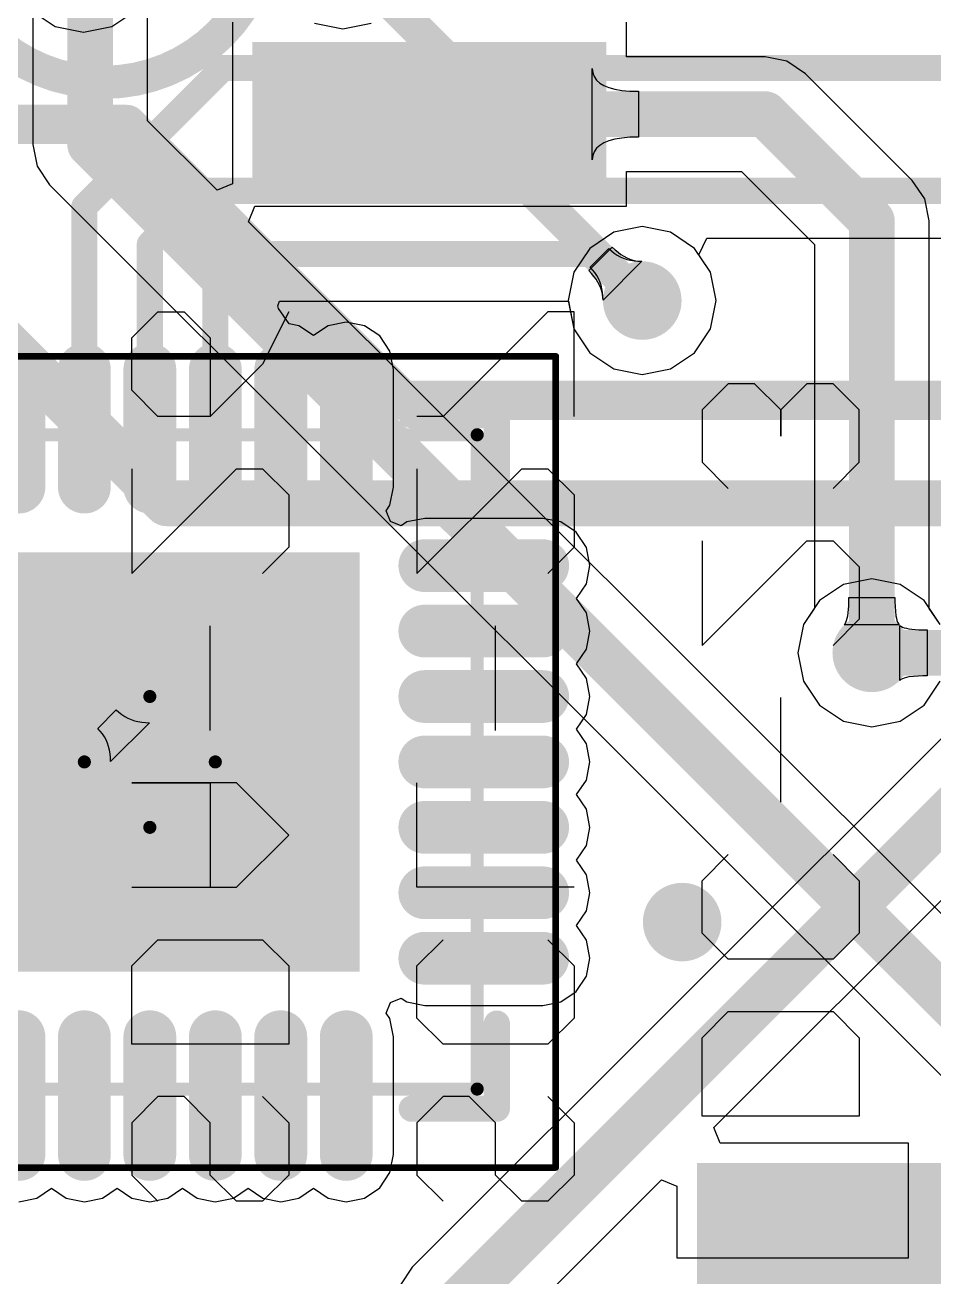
# Model space of a CAD drawing. Header units: millimetres. Extents: x 2.44 to 5.37, y 2.91 to 4.14.
# Drawn here: x 3.8344 to 4.1077, y 3.3032 to 3.6799 of the extents above; entities that cross this region are included whole.
import ezdxf

# ---------------------------------------------------------------- set-up
doc = ezdxf.new("R2010")
doc.units = ezdxf.units.MM
doc.header["$MEASUREMENT"] = 0
for name, color, linetype in [('BottomLayer', 5, 'Continuous'), ('BottomOverlay', 54, 'Continuous'), ('BottomPaste', 16, 'Continuous'), ('BottomSolder', 6, 'Continuous'), ('Mechanical13', 56, 'Continuous'), ('Mechanical15', 56, 'Continuous'), ('MidLayer1', 16, 'Continuous'), ('MidLayer2', 76, 'Continuous'), ('MultiLayer', 9, 'Continuous'), ('TopLayer', 1, 'Continuous'), ('TopOverlay', 2, 'Continuous'), ('TopPaste', 8, 'Continuous'), ('TopSolder', 216, 'Continuous'), ('ViaHoleLayer', 16, 'Continuous')]:
    doc.layers.add(name, color=color, linetype=linetype)

# ---------------------------------------------------------------- blocks, each defined once
blk = doc.blocks.new('__2812__B_15')
at = {"layer": 'BottomLayer'}
for points in [[(-0.04921, 0.1122), (0.04921, 0.1122), (-0.04921, 0.14764), (0.04921, 0.14764)], [(0.1437, 0.1122), (0.24213, 0.1122), (0.1437, 0.14764), (0.24213, 0.14764)], [(-0.04921, -0.01772), (0.04921, -0.01772), (-0.04921, 0.01772), (0.04921, 0.01772)], [(0.1437, -0.01772), (0.24213, -0.01772), (0.1437, 0.01772), (0.24213, 0.01772)]]:
    blk.add_solid(points, dxfattribs=at)
at = {"layer": 'BottomOverlay', "const_width": 0.01}
blk.add_lwpolyline([(0.264, 0.094), (0.264, 0.162)], dxfattribs=at)
at = {"layer": 'BottomOverlay'}
for points, const_width in [([(0.2615, 0.162, 1), (0.2665, 0.162, 1)], 0.005), ([(0.14441, 0.059, 1), (0.04559, 0.059, 1)], 0.01), ([(0.2615, 0.094, 1), (0.2665, 0.094, 1)], 0.005), ([(0.04309, 0.059, 1), (0.04809, 0.059, 1)], 0.005), ([(0.14191, 0.059, 1), (0.14691, 0.059, 1)], 0.005)]:
    blk.add_lwpolyline(points, format="xyb", close=True, dxfattribs=dict(at, const_width=const_width))
at = {"layer": 'BottomPaste'}
for points in [[(-0.04921, 0.1122), (0.04921, 0.1122), (-0.04921, 0.14764), (0.04921, 0.14764)], [(0.1437, 0.1122), (0.24213, 0.1122), (0.1437, 0.14764), (0.24213, 0.14764)], [(-0.04921, -0.01772), (0.04921, -0.01772), (-0.04921, 0.01772), (0.04921, 0.01772)], [(0.1437, -0.01772), (0.24213, -0.01772), (0.1437, 0.01772), (0.24213, 0.01772)]]:
    blk.add_solid(points, dxfattribs=at)
at = {"layer": 'BottomSolder'}
for points in [[(-0.05321, 0.1082), (0.05321, 0.1082), (-0.05321, 0.15164), (0.05321, 0.15164)], [(0.1397, 0.1082), (0.24613, 0.1082), (0.1397, 0.15164), (0.24613, 0.15164)], [(-0.05321, -0.02172), (0.05321, -0.02172), (-0.05321, 0.02172), (0.05321, 0.02172)], [(0.1397, -0.02172), (0.24613, -0.02172), (0.1397, 0.02172), (0.24613, 0.02172)]]:
    blk.add_solid(points, dxfattribs=at)
blk = doc.blocks.new('LM39100_37')
at = {"layer": 'TopLayer'}
for points in [[(-0.06257, 0.09153), (0.06657, 0.09153), (-0.06257, 0.15053), (0.06657, 0.15053)], [(-0.1075, -0.1565), (-0.0685, -0.1565), (-0.1075, -0.0975), (-0.0685, -0.0975)], [(-0.01749, -0.15653), (0.02149, -0.15653), (-0.01749, -0.09747), (0.02149, -0.09747)], [(0.0725, -0.1565), (0.1115, -0.1565), (0.0725, -0.0975), (0.1115, -0.0975)]]:
    blk.add_solid(points, dxfattribs=at)
at = {"layer": 'TopOverlay', "const_width": 0.01181}
for points in [[(-0.128, 0.073), (-0.088, 0.073)], [(-0.128, -0.087), (-0.128, 0.073)], [(0.092, 0.073), (0.132, 0.073)], [(0.132, -0.087), (0.132, 0.073)]]:
    blk.add_lwpolyline(points, dxfattribs=at)
at = {"layer": 'TopOverlay', "const_width": 0.00591}
for points in [[(-0.13095, 0.073, 1), (-0.12505, 0.073, 1)], [(-0.13095, 0.073, 1), (-0.12505, 0.073, 1)], [(-0.09095, 0.073, 1), (-0.08505, 0.073, 1)], [(0.08905, 0.073, 1), (0.09495, 0.073, 1)], [(0.12905, 0.073, 1), (0.13495, 0.073, 1)], [(0.12905, 0.073, 1), (0.13495, 0.073, 1)], [(-0.13095, -0.087, 1), (-0.12505, -0.087, 1)], [(0.12905, -0.087, 1), (0.13495, -0.087, 1)]]:
    blk.add_lwpolyline(points, format="xyb", close=True, dxfattribs=at)
at = {"layer": 'TopPaste'}
for points in [[(-0.06257, 0.09153), (0.06657, 0.09153), (-0.06257, 0.15053), (0.06657, 0.15053)], [(-0.1075, -0.1565), (-0.0685, -0.1565), (-0.1075, -0.0975), (-0.0685, -0.0975)], [(-0.01749, -0.15653), (0.02149, -0.15653), (-0.01749, -0.09747), (0.02149, -0.09747)], [(0.0725, -0.1565), (0.1115, -0.1565), (0.0725, -0.0975), (0.1115, -0.0975)]]:
    blk.add_solid(points, dxfattribs=at)
at = {"layer": 'TopSolder'}
for points in [[(-0.06657, 0.08753), (0.07057, 0.08753), (-0.06657, 0.15453), (0.07057, 0.15453)], [(-0.1115, -0.1605), (-0.0645, -0.1605), (-0.1115, -0.0935), (-0.0645, -0.0935)], [(-0.02149, -0.16053), (0.02549, -0.16053), (-0.02149, -0.09347), (0.02549, -0.09347)], [(0.0685, -0.1605), (0.1155, -0.1605), (0.0685, -0.0935), (0.1155, -0.0935)]]:
    blk.add_solid(points, dxfattribs=at)
blk = doc.blocks.new('__2102_39')
at = {"layer": 'Mechanical13', "const_width": 0.00394}
for points in [[(-0.09843, 0.09943), (0.09843, 0.09943)], [(-0.09843, -0.09743), (-0.09843, 0.09943)], [(0.09843, -0.09743), (0.09843, 0.09943)], [(-0.09843, -0.09743), (0.09843, -0.09743)]]:
    blk.add_lwpolyline(points, dxfattribs=at)
at = {"layer": 'Mechanical13'}
for points, const_width in [([(-0.09941, 0.09943, 1), (-0.09744, 0.09943, 1)], 0.00197), ([(-0.09941, 0.09943, 1), (-0.09744, 0.09943, 1)], 0.00197), ([(0.09744, 0.09943, 1), (0.09941, 0.09943, 1)], 0.00197), ([(0.09744, 0.09943, 1), (0.09941, 0.09943, 1)], 0.00197), ([(-0.04331, 0.06399, 1), (-0.08268, 0.06399, 1)], 0.00394), ([(-0.08366, 0.06399, 1), (-0.08169, 0.06399, 1)], 0.00197), ([(-0.04429, 0.06399, 1), (-0.04232, 0.06399, 1)], 0.00197), ([(-0.09941, -0.09743, 1), (-0.09744, -0.09743, 1)], 0.00197), ([(-0.09941, -0.09743, 1), (-0.09744, -0.09743, 1)], 0.00197), ([(0.09744, -0.09743, 1), (0.09941, -0.09743, 1)], 0.00197), ([(0.09744, -0.09743, 1), (0.09941, -0.09743, 1)], 0.00197)]:
    blk.add_lwpolyline(points, format="xyb", close=True, dxfattribs=dict(at, const_width=const_width))
at = {"layer": 'Mechanical15'}
for points, const_width in [([(-0.12205, 0.12305), (0.12205, 0.12305)], 0.00197), ([(-0.12205, -0.12105), (-0.12205, 0.12305)], 0.00197), ([(0.12205, -0.12105), (0.12205, 0.12305)], 0.00197), ([(0, -0.01869), (0, 0.02068)], 0.00394), ([(-0.01969, 0.001), (0.01969, 0.001)], 0.00394), ([(-0.12205, -0.12105), (0.12205, -0.12105)], 0.00197)]:
    blk.add_lwpolyline(points, dxfattribs=dict(at, const_width=const_width))
for points, const_width in [([(-0.12254, 0.12305, 1), (-0.12156, 0.12305, 1)], 0.000984), ([(-0.12254, 0.12305, 1), (-0.12156, 0.12305, 1)], 0.000984), ([(0.12156, 0.12305, 1), (0.12254, 0.12305, 1)], 0.000984), ([(0.12156, 0.12305, 1), (0.12254, 0.12305, 1)], 0.000984), ([(-0.00098, 0.02068, 1), (0.00098, 0.02068, 1)], 0.00197), ([(-0.02067, 0.001, 1), (-0.0187, 0.001, 1)], 0.00197), ([(0.0187, 0.001, 1), (0.02067, 0.001, 1)], 0.00197), ([(-0.00098, -0.01869, 1), (0.00098, -0.01869, 1)], 0.00197), ([(-0.12254, -0.12105, 1), (-0.12156, -0.12105, 1)], 0.000984), ([(-0.12254, -0.12105, 1), (-0.12156, -0.12105, 1)], 0.000984), ([(0.12156, -0.12105, 1), (0.12254, -0.12105, 1)], 0.000984), ([(0.12156, -0.12105, 1), (0.12254, -0.12105, 1)], 0.000984)]:
    blk.add_lwpolyline(points, format="xyb", close=True, dxfattribs=dict(at, const_width=const_width))
at = {"layer": 'TopLayer', "const_width": 0.00787}
for points in [[(-0.05906, 0.11911), (-0.05906, 0.08368)], [(-0.03937, 0.11911), (-0.03937, 0.08368)], [(-0.01969, 0.11911), (-0.01969, 0.08368)], [(0, 0.11911), (0, 0.08368)], [(0.01969, 0.11911), (0.01969, 0.08368)], [(0.03937, 0.11911), (0.03937, 0.08368)], [(0.05906, 0.11911), (0.05906, 0.08368)], [(-0.11811, 0.06006), (-0.08268, 0.06006)], [(0.08268, 0.06006), (0.11811, 0.06006)], [(-0.11811, 0.04037), (-0.08268, 0.04037)], [(0.08268, 0.04037), (0.11811, 0.04037)], [(-0.11811, 0.02068), (-0.08268, 0.02068)], [(0.08268, 0.02068), (0.11811, 0.02068)], [(-0.11811, 0.001), (-0.08268, 0.001)], [(0.08268, 0.001), (0.11811, 0.001)], [(-0.11811, -0.01869), (-0.08268, -0.01869)], [(0.08268, -0.01869), (0.11811, -0.01869)], [(-0.11811, -0.03837), (-0.08268, -0.03837)], [(0.08268, -0.03837), (0.11811, -0.03837)], [(-0.11811, -0.05806), (-0.08268, -0.05806)], [(0.08268, -0.05806), (0.11811, -0.05806)], [(-0.05906, -0.08168), (-0.05906, -0.11711)], [(-0.03937, -0.08168), (-0.03937, -0.11711)], [(-0.01969, -0.08168), (-0.01969, -0.11711)], [(0, -0.08168), (0, -0.11711)], [(0.01969, -0.08168), (0.01969, -0.11711)], [(0.03937, -0.08168), (0.03937, -0.11711)], [(0.05906, -0.08168), (0.05906, -0.11711)]]:
    blk.add_lwpolyline(points, dxfattribs=at)
at = {"layer": 'TopLayer', "const_width": 0.00394}
for points in [[(-0.06102, 0.11911, 1), (-0.05709, 0.11911, 1)], [(-0.04134, 0.11911, 1), (-0.0374, 0.11911, 1)], [(-0.02165, 0.11911, 1), (-0.01772, 0.11911, 1)], [(-0.00197, 0.11911, 1), (0.00197, 0.11911, 1)], [(0.01772, 0.11911, 1), (0.02165, 0.11911, 1)], [(0.0374, 0.11911, 1), (0.04134, 0.11911, 1)], [(0.05709, 0.11911, 1), (0.06102, 0.11911, 1)], [(-0.06102, 0.08368, 1), (-0.05709, 0.08368, 1)], [(-0.04134, 0.08368, 1), (-0.0374, 0.08368, 1)], [(-0.02165, 0.08368, 1), (-0.01772, 0.08368, 1)], [(-0.00197, 0.08368, 1), (0.00197, 0.08368, 1)], [(0.01772, 0.08368, 1), (0.02165, 0.08368, 1)], [(0.0374, 0.08368, 1), (0.04134, 0.08368, 1)], [(0.05709, 0.08368, 1), (0.06102, 0.08368, 1)], [(-0.12008, 0.06006, 1), (-0.11614, 0.06006, 1)], [(-0.08465, 0.06006, 1), (-0.08071, 0.06006, 1)], [(0.08071, 0.06006, 1), (0.08465, 0.06006, 1)], [(0.11614, 0.06006, 1), (0.12008, 0.06006, 1)], [(-0.12008, 0.04037, 1), (-0.11614, 0.04037, 1)], [(-0.08465, 0.04037, 1), (-0.08071, 0.04037, 1)], [(0.08071, 0.04037, 1), (0.08465, 0.04037, 1)], [(0.11614, 0.04037, 1), (0.12008, 0.04037, 1)], [(-0.12008, 0.02068, 1), (-0.11614, 0.02068, 1)], [(-0.08465, 0.02068, 1), (-0.08071, 0.02068, 1)], [(0.08071, 0.02068, 1), (0.08465, 0.02068, 1)], [(0.11614, 0.02068, 1), (0.12008, 0.02068, 1)], [(-0.12008, 0.001, 1), (-0.11614, 0.001, 1)], [(-0.08465, 0.001, 1), (-0.08071, 0.001, 1)], [(0.08071, 0.001, 1), (0.08465, 0.001, 1)], [(0.11614, 0.001, 1), (0.12008, 0.001, 1)], [(-0.12008, -0.01869, 1), (-0.11614, -0.01869, 1)], [(-0.08465, -0.01869, 1), (-0.08071, -0.01869, 1)], [(0.08071, -0.01869, 1), (0.08465, -0.01869, 1)], [(0.11614, -0.01869, 1), (0.12008, -0.01869, 1)], [(-0.12008, -0.03837, 1), (-0.11614, -0.03837, 1)], [(-0.08465, -0.03837, 1), (-0.08071, -0.03837, 1)], [(0.08071, -0.03837, 1), (0.08465, -0.03837, 1)], [(0.11614, -0.03837, 1), (0.12008, -0.03837, 1)], [(-0.12008, -0.05806, 1), (-0.11614, -0.05806, 1)], [(-0.08465, -0.05806, 1), (-0.08071, -0.05806, 1)], [(0.08071, -0.05806, 1), (0.08465, -0.05806, 1)], [(0.11614, -0.05806, 1), (0.12008, -0.05806, 1)], [(-0.06102, -0.08168, 1), (-0.05709, -0.08168, 1)], [(-0.04134, -0.08168, 1), (-0.0374, -0.08168, 1)], [(-0.02165, -0.08168, 1), (-0.01772, -0.08168, 1)], [(-0.00197, -0.08168, 1), (0.00197, -0.08168, 1)], [(0.01772, -0.08168, 1), (0.02165, -0.08168, 1)], [(0.0374, -0.08168, 1), (0.04134, -0.08168, 1)], [(0.05709, -0.08168, 1), (0.06102, -0.08168, 1)], [(-0.06102, -0.11711, 1), (-0.05709, -0.11711, 1)], [(-0.04134, -0.11711, 1), (-0.0374, -0.11711, 1)], [(-0.02165, -0.11711, 1), (-0.01772, -0.11711, 1)], [(-0.00197, -0.11711, 1), (0.00197, -0.11711, 1)], [(0.01772, -0.11711, 1), (0.02165, -0.11711, 1)], [(0.0374, -0.11711, 1), (0.04134, -0.11711, 1)], [(0.05709, -0.11711, 1), (0.06102, -0.11711, 1)]]:
    blk.add_lwpolyline(points, format="xyb", close=True, dxfattribs=at)
at = {"layer": 'TopLayer'}
blk.add_solid([(-0.05906, -0.05806), (0.05906, -0.05806), (-0.05906, 0.06006), (0.05906, 0.06006)], dxfattribs=at)
at = {"layer": 'TopOverlay'}
for points, const_width in [([(-0.125, 0.09943, 1), (-0.13484, 0.09943, 1)], 0.00984), ([(-0.1063, 0.10533, 1), (-0.10236, 0.10533, 1)], 0.00394), ([(-0.1063, 0.10533, 1), (-0.10236, 0.10533, 1)], 0.00394), ([(-0.08071, 0.10533, 1), (-0.07677, 0.10533, 1)], 0.00394), ([(0.07677, 0.10533, 1), (0.08071, 0.10533, 1)], 0.00394), ([(0.10236, 0.10533, 1), (0.1063, 0.10533, 1)], 0.00394), ([(0.10236, 0.10533, 1), (0.1063, 0.10533, 1)], 0.00394), ([(-0.1373, 0.09943, 1), (-0.13238, 0.09943, 1)], 0.00492), ([(-0.12746, 0.09943, 1), (-0.12254, 0.09943, 1)], 0.00492), ([(-0.1063, 0.07974, 1), (-0.10236, 0.07974, 1)], 0.00394), ([(0.10236, 0.07974, 1), (0.1063, 0.07974, 1)], 0.00394), ([(-0.1063, -0.07774, 1), (-0.10236, -0.07774, 1)], 0.00394), ([(0.10236, -0.07774, 1), (0.1063, -0.07774, 1)], 0.00394), ([(-0.1063, -0.10333, 1), (-0.10236, -0.10333, 1)], 0.00394), ([(-0.1063, -0.10333, 1), (-0.10236, -0.10333, 1)], 0.00394), ([(-0.08071, -0.10333, 1), (-0.07677, -0.10333, 1)], 0.00394), ([(0.07677, -0.10333, 1), (0.08071, -0.10333, 1)], 0.00394), ([(0.10236, -0.10333, 1), (0.1063, -0.10333, 1)], 0.00394), ([(0.10236, -0.10333, 1), (0.1063, -0.10333, 1)], 0.00394)]:
    blk.add_lwpolyline(points, format="xyb", close=True, dxfattribs=dict(at, const_width=const_width))
at = {"layer": 'TopOverlay', "const_width": 0.00787}
for points in [[(-0.10433, 0.10533), (-0.07874, 0.10533)], [(-0.10433, 0.07974), (-0.10433, 0.10533)], [(0.07874, 0.10533), (0.10433, 0.10533)], [(0.10433, 0.07974), (0.10433, 0.10533)], [(-0.10433, -0.10333), (-0.10433, -0.07774)], [(0.10433, -0.10333), (0.10433, -0.07774)], [(-0.10433, -0.10333), (-0.07874, -0.10333)], [(0.07874, -0.10333), (0.10433, -0.10333)]]:
    blk.add_lwpolyline(points, dxfattribs=at)
at = {"layer": 'TopPaste', "const_width": 0.00787}
for points in [[(-0.05906, 0.11911), (-0.05906, 0.08368)], [(-0.03937, 0.11911), (-0.03937, 0.08368)], [(-0.01969, 0.11911), (-0.01969, 0.08368)], [(0, 0.11911), (0, 0.08368)], [(0.01969, 0.11911), (0.01969, 0.08368)], [(0.03937, 0.11911), (0.03937, 0.08368)], [(0.05906, 0.11911), (0.05906, 0.08368)], [(-0.11811, 0.06006), (-0.08268, 0.06006)], [(0.08268, 0.06006), (0.11811, 0.06006)], [(-0.11811, 0.04037), (-0.08268, 0.04037)], [(0.08268, 0.04037), (0.11811, 0.04037)], [(-0.11811, 0.02068), (-0.08268, 0.02068)], [(0.08268, 0.02068), (0.11811, 0.02068)], [(-0.11811, 0.001), (-0.08268, 0.001)], [(0.08268, 0.001), (0.11811, 0.001)], [(-0.11811, -0.01869), (-0.08268, -0.01869)], [(0.08268, -0.01869), (0.11811, -0.01869)], [(-0.11811, -0.03837), (-0.08268, -0.03837)], [(0.08268, -0.03837), (0.11811, -0.03837)], [(-0.11811, -0.05806), (-0.08268, -0.05806)], [(0.08268, -0.05806), (0.11811, -0.05806)], [(-0.05906, -0.08168), (-0.05906, -0.11711)], [(-0.03937, -0.08168), (-0.03937, -0.11711)], [(-0.01969, -0.08168), (-0.01969, -0.11711)], [(0, -0.08168), (0, -0.11711)], [(0.01969, -0.08168), (0.01969, -0.11711)], [(0.03937, -0.08168), (0.03937, -0.11711)], [(0.05906, -0.08168), (0.05906, -0.11711)]]:
    blk.add_lwpolyline(points, dxfattribs=at)
at = {"layer": 'TopPaste', "const_width": 0.00394}
for points in [[(-0.06102, 0.11911, 1), (-0.05709, 0.11911, 1)], [(-0.04134, 0.11911, 1), (-0.0374, 0.11911, 1)], [(-0.02165, 0.11911, 1), (-0.01772, 0.11911, 1)], [(-0.00197, 0.11911, 1), (0.00197, 0.11911, 1)], [(0.01772, 0.11911, 1), (0.02165, 0.11911, 1)], [(0.0374, 0.11911, 1), (0.04134, 0.11911, 1)], [(0.05709, 0.11911, 1), (0.06102, 0.11911, 1)], [(-0.06102, 0.08368, 1), (-0.05709, 0.08368, 1)], [(-0.04134, 0.08368, 1), (-0.0374, 0.08368, 1)], [(-0.02165, 0.08368, 1), (-0.01772, 0.08368, 1)], [(-0.00197, 0.08368, 1), (0.00197, 0.08368, 1)], [(0.01772, 0.08368, 1), (0.02165, 0.08368, 1)], [(0.0374, 0.08368, 1), (0.04134, 0.08368, 1)], [(0.05709, 0.08368, 1), (0.06102, 0.08368, 1)], [(-0.12008, 0.06006, 1), (-0.11614, 0.06006, 1)], [(-0.08465, 0.06006, 1), (-0.08071, 0.06006, 1)], [(0.08071, 0.06006, 1), (0.08465, 0.06006, 1)], [(0.11614, 0.06006, 1), (0.12008, 0.06006, 1)], [(-0.12008, 0.04037, 1), (-0.11614, 0.04037, 1)], [(-0.08465, 0.04037, 1), (-0.08071, 0.04037, 1)], [(0.08071, 0.04037, 1), (0.08465, 0.04037, 1)], [(0.11614, 0.04037, 1), (0.12008, 0.04037, 1)], [(-0.12008, 0.02068, 1), (-0.11614, 0.02068, 1)], [(-0.08465, 0.02068, 1), (-0.08071, 0.02068, 1)], [(0.08071, 0.02068, 1), (0.08465, 0.02068, 1)], [(0.11614, 0.02068, 1), (0.12008, 0.02068, 1)], [(-0.12008, 0.001, 1), (-0.11614, 0.001, 1)], [(-0.08465, 0.001, 1), (-0.08071, 0.001, 1)], [(0.08071, 0.001, 1), (0.08465, 0.001, 1)], [(0.11614, 0.001, 1), (0.12008, 0.001, 1)], [(-0.12008, -0.01869, 1), (-0.11614, -0.01869, 1)], [(-0.08465, -0.01869, 1), (-0.08071, -0.01869, 1)], [(0.08071, -0.01869, 1), (0.08465, -0.01869, 1)], [(0.11614, -0.01869, 1), (0.12008, -0.01869, 1)], [(-0.12008, -0.03837, 1), (-0.11614, -0.03837, 1)], [(-0.08465, -0.03837, 1), (-0.08071, -0.03837, 1)], [(0.08071, -0.03837, 1), (0.08465, -0.03837, 1)], [(0.11614, -0.03837, 1), (0.12008, -0.03837, 1)], [(-0.12008, -0.05806, 1), (-0.11614, -0.05806, 1)], [(-0.08465, -0.05806, 1), (-0.08071, -0.05806, 1)], [(0.08071, -0.05806, 1), (0.08465, -0.05806, 1)], [(0.11614, -0.05806, 1), (0.12008, -0.05806, 1)], [(-0.06102, -0.08168, 1), (-0.05709, -0.08168, 1)], [(-0.04134, -0.08168, 1), (-0.0374, -0.08168, 1)], [(-0.02165, -0.08168, 1), (-0.01772, -0.08168, 1)], [(-0.00197, -0.08168, 1), (0.00197, -0.08168, 1)], [(0.01772, -0.08168, 1), (0.02165, -0.08168, 1)], [(0.0374, -0.08168, 1), (0.04134, -0.08168, 1)], [(0.05709, -0.08168, 1), (0.06102, -0.08168, 1)], [(-0.06102, -0.11711, 1), (-0.05709, -0.11711, 1)], [(-0.04134, -0.11711, 1), (-0.0374, -0.11711, 1)], [(-0.02165, -0.11711, 1), (-0.01772, -0.11711, 1)], [(-0.00197, -0.11711, 1), (0.00197, -0.11711, 1)], [(0.01772, -0.11711, 1), (0.02165, -0.11711, 1)], [(0.0374, -0.11711, 1), (0.04134, -0.11711, 1)], [(0.05709, -0.11711, 1), (0.06102, -0.11711, 1)]]:
    blk.add_lwpolyline(points, format="xyb", close=True, dxfattribs=at)
at = {"layer": 'TopPaste'}
blk.add_solid([(-0.05906, -0.05806), (0.05906, -0.05806), (-0.05906, 0.06006), (0.05906, 0.06006)], dxfattribs=at)
at = {"layer": 'TopSolder', "const_width": 0.01587}
for points in [[(-0.05906, 0.11911), (-0.05906, 0.08368)], [(-0.03937, 0.11911), (-0.03937, 0.08368)], [(-0.01969, 0.11911), (-0.01969, 0.08368)], [(0, 0.11911), (0, 0.08368)], [(0.01969, 0.11911), (0.01969, 0.08368)], [(0.03937, 0.11911), (0.03937, 0.08368)], [(0.05906, 0.11911), (0.05906, 0.08368)], [(-0.11811, 0.06006), (-0.08268, 0.06006)], [(0.08268, 0.06006), (0.11811, 0.06006)], [(-0.11811, 0.04037), (-0.08268, 0.04037)], [(0.08268, 0.04037), (0.11811, 0.04037)], [(-0.11811, 0.02068), (-0.08268, 0.02068)], [(0.08268, 0.02068), (0.11811, 0.02068)], [(-0.11811, 0.001), (-0.08268, 0.001)], [(0.08268, 0.001), (0.11811, 0.001)], [(-0.11811, -0.01869), (-0.08268, -0.01869)], [(0.08268, -0.01869), (0.11811, -0.01869)], [(-0.11811, -0.03837), (-0.08268, -0.03837)], [(0.08268, -0.03837), (0.11811, -0.03837)], [(-0.11811, -0.05806), (-0.08268, -0.05806)], [(0.08268, -0.05806), (0.11811, -0.05806)], [(-0.05906, -0.08168), (-0.05906, -0.11711)], [(-0.03937, -0.08168), (-0.03937, -0.11711)], [(-0.01969, -0.08168), (-0.01969, -0.11711)], [(0, -0.08168), (0, -0.11711)], [(0.01969, -0.08168), (0.01969, -0.11711)], [(0.03937, -0.08168), (0.03937, -0.11711)], [(0.05906, -0.08168), (0.05906, -0.11711)]]:
    blk.add_lwpolyline(points, dxfattribs=at)
at = {"layer": 'TopSolder', "const_width": 0.00794}
for points in [[(-0.06302, 0.11911, 1), (-0.05509, 0.11911, 1)], [(-0.04334, 0.11911, 1), (-0.0354, 0.11911, 1)], [(-0.02365, 0.11911, 1), (-0.01572, 0.11911, 1)], [(-0.00397, 0.11911, 1), (0.00397, 0.11911, 1)], [(0.01572, 0.11911, 1), (0.02365, 0.11911, 1)], [(0.0354, 0.11911, 1), (0.04334, 0.11911, 1)], [(0.05509, 0.11911, 1), (0.06302, 0.11911, 1)], [(-0.06302, 0.08368, 1), (-0.05509, 0.08368, 1)], [(-0.04334, 0.08368, 1), (-0.0354, 0.08368, 1)], [(-0.02365, 0.08368, 1), (-0.01572, 0.08368, 1)], [(-0.00397, 0.08368, 1), (0.00397, 0.08368, 1)], [(0.01572, 0.08368, 1), (0.02365, 0.08368, 1)], [(0.0354, 0.08368, 1), (0.04334, 0.08368, 1)], [(0.05509, 0.08368, 1), (0.06302, 0.08368, 1)], [(-0.12208, 0.06006, 1), (-0.11414, 0.06006, 1)], [(-0.08665, 0.06006, 1), (-0.07871, 0.06006, 1)], [(0.07871, 0.06006, 1), (0.08665, 0.06006, 1)], [(0.11414, 0.06006, 1), (0.12208, 0.06006, 1)], [(-0.12208, 0.04037, 1), (-0.11414, 0.04037, 1)], [(-0.08665, 0.04037, 1), (-0.07871, 0.04037, 1)], [(0.07871, 0.04037, 1), (0.08665, 0.04037, 1)], [(0.11414, 0.04037, 1), (0.12208, 0.04037, 1)], [(-0.12208, 0.02068, 1), (-0.11414, 0.02068, 1)], [(-0.08665, 0.02068, 1), (-0.07871, 0.02068, 1)], [(0.07871, 0.02068, 1), (0.08665, 0.02068, 1)], [(0.11414, 0.02068, 1), (0.12208, 0.02068, 1)], [(-0.12208, 0.001, 1), (-0.11414, 0.001, 1)], [(-0.08665, 0.001, 1), (-0.07871, 0.001, 1)], [(0.07871, 0.001, 1), (0.08665, 0.001, 1)], [(0.11414, 0.001, 1), (0.12208, 0.001, 1)], [(-0.12208, -0.01869, 1), (-0.11414, -0.01869, 1)], [(-0.08665, -0.01869, 1), (-0.07871, -0.01869, 1)], [(0.07871, -0.01869, 1), (0.08665, -0.01869, 1)], [(0.11414, -0.01869, 1), (0.12208, -0.01869, 1)], [(-0.12208, -0.03837, 1), (-0.11414, -0.03837, 1)], [(-0.08665, -0.03837, 1), (-0.07871, -0.03837, 1)], [(0.07871, -0.03837, 1), (0.08665, -0.03837, 1)], [(0.11414, -0.03837, 1), (0.12208, -0.03837, 1)], [(-0.12208, -0.05806, 1), (-0.11414, -0.05806, 1)], [(-0.08665, -0.05806, 1), (-0.07871, -0.05806, 1)], [(0.07871, -0.05806, 1), (0.08665, -0.05806, 1)], [(0.11414, -0.05806, 1), (0.12208, -0.05806, 1)], [(-0.06302, -0.08168, 1), (-0.05509, -0.08168, 1)], [(-0.04334, -0.08168, 1), (-0.0354, -0.08168, 1)], [(-0.02365, -0.08168, 1), (-0.01572, -0.08168, 1)], [(-0.00397, -0.08168, 1), (0.00397, -0.08168, 1)], [(0.01572, -0.08168, 1), (0.02365, -0.08168, 1)], [(0.0354, -0.08168, 1), (0.04334, -0.08168, 1)], [(0.05509, -0.08168, 1), (0.06302, -0.08168, 1)], [(-0.06302, -0.11711, 1), (-0.05509, -0.11711, 1)], [(-0.04334, -0.11711, 1), (-0.0354, -0.11711, 1)], [(-0.02365, -0.11711, 1), (-0.01572, -0.11711, 1)], [(-0.00397, -0.11711, 1), (0.00397, -0.11711, 1)], [(0.01572, -0.11711, 1), (0.02365, -0.11711, 1)], [(0.0354, -0.11711, 1), (0.04334, -0.11711, 1)], [(0.05509, -0.11711, 1), (0.06302, -0.11711, 1)]]:
    blk.add_lwpolyline(points, format="xyb", close=True, dxfattribs=at)
at = {"layer": 'TopSolder'}
blk.add_solid([(-0.06306, -0.06206), (0.06306, -0.06206), (-0.06306, 0.06406), (0.06306, 0.06406)], dxfattribs=at)

msp = doc.modelspace()

# ---------------------------------------------------------------- linework, layer by layer
at = {"layer": 'BottomLayer'}
for p, q in [((3.87122, 3.65113), (3.87122, 3.68951)), ((3.83678, 3.68394), (3.83678, 3.644)), ((3.89679, 3.6808), (3.89679, 3.6321)), ((4.01521, 3.67036), (4.01521, 3.6808)), ((4.01592, 3.6703), (4.01521, 3.67036)), ((4.05692, 3.6703), (4.01592, 3.6703)), ((4.06351, 3.66899), (4.05692, 3.6703)), ((4.0691, 3.66526), (4.06351, 3.66899)), ((4.00497, 3.6393), (4.00497, 3.66686)), ((4.00497, 3.66686), (4.00511, 3.66555)), ((4.00511, 3.66555), (4.00553, 3.66438)), ((4.10118, 3.63318), (4.0691, 3.66526)), ((4.00553, 3.66438), (4.00622, 3.66334)), ((4.00622, 3.66334), (4.0072, 3.66245)), ((4.0072, 3.66245), (4.00845, 3.66169)), ((4.00845, 3.66169), (4.00998, 3.66107)), ((4.00998, 3.66107), (4.01178, 3.66059)), ((4.01178, 3.66059), (4.01387, 3.66024)), ((4.01387, 3.66024), (4.01623, 3.66004)), ((4.01623, 3.66004), (4.01887, 3.65997)), ((4.01887, 3.65997), (4.01887, 3.64619)), ((3.89217, 3.63019), (3.87122, 3.65113)), ((3.83678, 3.644), (3.83809, 3.63741)), ((4.00622, 3.64281), (4.00553, 3.64178)), ((4.0072, 3.64371), (4.00622, 3.64281)), ((4.00845, 3.64447), (4.0072, 3.64371)), ((4.00998, 3.64509), (4.00845, 3.64447)), ((4.01178, 3.64557), (4.00998, 3.64509)), ((4.01387, 3.64591), (4.01178, 3.64557)), ((4.01623, 3.64612), (4.01387, 3.64591)), ((4.01887, 3.64619), (4.01623, 3.64612)), ((4.00511, 3.64061), (4.00497, 3.6393)), ((4.00553, 3.64178), (4.00511, 3.64061)), ((3.83809, 3.63741), (3.84182, 3.63182)), ((4.01521, 3.6358), (4.01592, 3.63586)), ((4.01521, 3.62536), (4.01521, 3.6358)), ((4.01592, 3.63586), (4.04979, 3.63586)), ((4.04979, 3.63586), (4.07178, 3.61387)), ((3.84182, 3.63182), (4.12178, 3.35187)), ((3.89679, 3.6321), (3.89217, 3.63019)), ((4.10491, 3.62759), (4.10118, 3.63318)), ((4.10622, 3.621), (4.10491, 3.62759)), ((3.90161, 3.62074), (3.90352, 3.62536)), ((3.90352, 3.62536), (4.01521, 3.62536)), ((4.15118, 3.37118), (3.90161, 3.62074)), ((4.10622, 3.50522), (4.10622, 3.621)), ((4.01149, 3.61755), (4.00428, 3.61272)), ((4.02, 3.61924), (4.01149, 3.61755)), ((4.02851, 3.61755), (4.02, 3.61924)), ((4.03572, 3.61272), (4.02851, 3.61755)), ((4.00428, 3.61272), (3.99945, 3.60551)), ((4.04055, 3.60551), (4.03572, 3.61272)), ((4.07178, 3.61387), (4.07178, 3.50454)), ((3.99945, 3.60551), (3.99776, 3.597)), ((4.04224, 3.597), (4.04055, 3.60551)), ((3.99776, 3.597), (3.99945, 3.58849)), ((4.04055, 3.58849), (4.04224, 3.597)), ((3.99945, 3.58849), (4.00428, 3.58128)), ((4.03572, 3.58128), (4.04055, 3.58849)), ((4.00428, 3.58128), (4.01149, 3.57645)), ((4.02851, 3.57645), (4.03572, 3.58128)), ((4.01149, 3.57645), (4.02, 3.57476)), ((4.02, 3.57476), (4.02851, 3.57645)), ((4.08206, 3.50514), (4.08211, 3.50768)), ((4.08211, 3.50768), (4.09589, 3.50768)), ((4.09589, 3.50768), (4.0959, 3.50636)), ((4.07177, 3.50448), (4.06845, 3.49951)), ((4.07178, 3.50454), (4.07177, 3.50448)), ((4.08189, 3.50305), (4.08206, 3.50514)), ((4.0959, 3.50636), (4.09623, 3.50217)), ((4.10629, 3.50439), (4.10622, 3.50522)), ((4.10955, 3.49951), (4.10629, 3.50439)), ((4.06845, 3.49951), (4.06676, 3.491)), ((4.08073, 3.49943), (4.08099, 3.49976)), ((4.09727, 3.49943), (4.08073, 3.49943)), ((4.08099, 3.49976), (4.08123, 3.5002)), ((4.08123, 3.5002), (4.08144, 3.50074)), ((4.08144, 3.50074), (4.08161, 3.5014)), ((4.08161, 3.5014), (4.08177, 3.50217)), ((4.08177, 3.50217), (4.08189, 3.50305)), ((4.09623, 3.50217), (4.09639, 3.5014)), ((4.09639, 3.5014), (4.09656, 3.50074)), ((4.09656, 3.50074), (4.09677, 3.5002)), ((4.09677, 3.5002), (4.09701, 3.49976)), ((4.09701, 3.49976), (4.09727, 3.49943)), ((4.06676, 3.491), (4.06845, 3.48249)), ((4.06845, 3.48249), (4.07328, 3.47528)), ((4.10472, 3.47528), (4.10955, 3.48249)), ((4.07328, 3.47528), (4.08049, 3.47045)), ((4.09751, 3.47045), (4.10472, 3.47528)), ((4.08049, 3.47045), (4.089, 3.46876)), ((4.089, 3.46876), (4.09751, 3.47045))]:
    msp.add_line(p, q, dxfattribs=at)
at = {"layer": 'BottomLayer', "const_width": 0.01378}
for points in [[(3.854, 3.644), (3.854, 3.702)], [(3.956, 3.65308), (4.05692, 3.65308)], [(4.05692, 3.65308), (4.089, 3.621)], [(3.854, 3.644), (4.139, 3.359)], [(4.089, 3.491), (4.089, 3.621)]]:
    msp.add_lwpolyline(points, dxfattribs=at)
at = {"layer": 'BottomLayer'}
for points, const_width in [([(3.95256, 3.65308, 1), (3.95945, 3.65308, 1)], 0.00689), ([(4.05348, 3.65308, 1), (4.06037, 3.65308, 1)], 0.00689), ([(4.05348, 3.65308, 1), (4.06037, 3.65308, 1)], 0.00689), ([(3.85056, 3.644, 1), (3.85744, 3.644, 1)], 0.00689), ([(3.85056, 3.644, 1), (3.85744, 3.644, 1)], 0.00689), ([(4.08556, 3.621, 1), (4.09244, 3.621, 1)], 0.00689), ([(4.08556, 3.621, 1), (4.09244, 3.621, 1)], 0.00689), ([(4.01409, 3.597, 1), (4.02591, 3.597, 1)], 0.01181), ([(4.08309, 3.491, 1), (4.09491, 3.491, 1)], 0.01181), ([(4.08556, 3.491, 1), (4.09244, 3.491, 1)], 0.00689), ([(4.02609, 3.41, 1), (4.03791, 3.41, 1)], 0.01181)]:
    msp.add_lwpolyline(points, format="xyb", close=True, dxfattribs=dict(at, const_width=const_width))
at = {"layer": 'BottomOverlay'}
for p, q in [((3.8665, 3.58576), (3.87437, 3.59363)), ((3.87437, 3.59363), (3.88224, 3.59363)), ((3.88224, 3.59363), (3.89011, 3.58576)), ((3.91373, 3.59363), (3.90586, 3.57789)), ((3.99161, 3.59363), (3.96012, 3.56214)), ((3.99948, 3.59363), (3.99161, 3.59363)), ((3.99948, 3.56214), (3.99948, 3.59363)), ((3.8665, 3.57002), (3.8665, 3.58576)), ((3.89011, 3.58576), (3.89011, 3.56214)), ((3.90586, 3.57789), (3.89011, 3.56214)), ((4.04587, 3.57198), (4.038, 3.56411)), ((4.05374, 3.57198), (4.04587, 3.57198)), ((4.06161, 3.56411), (4.05374, 3.57198)), ((4.06949, 3.57198), (4.06161, 3.56411)), ((4.07736, 3.57198), (4.06949, 3.57198)), ((4.08523, 3.56411), (4.07736, 3.57198)), ((3.87437, 3.56214), (3.8665, 3.57002)), ((4.038, 3.56411), (4.038, 3.54837)), ((4.06161, 3.56411), (4.06161, 3.55624)), ((4.06161, 3.55624), (4.06161, 3.56411)), ((4.08523, 3.54837), (4.08523, 3.56411)), ((3.89011, 3.56214), (3.87437, 3.56214)), ((3.96012, 3.56214), (3.95225, 3.56214)), ((4.038, 3.54837), (4.04587, 3.5405)), ((4.07736, 3.5405), (4.08523, 3.54837)), ((3.8665, 3.5464), (3.8665, 3.51492)), ((3.8665, 3.51492), (3.89799, 3.5464)), ((3.89799, 3.5464), (3.90586, 3.5464)), ((3.90586, 3.5464), (3.91373, 3.53853)), ((3.95225, 3.5464), (3.95225, 3.51492)), ((3.95225, 3.51492), (3.98374, 3.5464)), ((3.98374, 3.5464), (3.99161, 3.5464)), ((3.99161, 3.5464), (3.99948, 3.53853)), ((3.91373, 3.53853), (3.91373, 3.52279)), ((3.99948, 3.53853), (3.99948, 3.52279)), ((3.91373, 3.52279), (3.90586, 3.51492)), ((3.99948, 3.52279), (3.99161, 3.51492)), ((4.038, 3.52475), (4.038, 3.49327)), ((4.038, 3.49327), (4.06949, 3.52475)), ((4.06949, 3.52475), (4.07736, 3.52475)), ((4.07736, 3.52475), (4.08523, 3.51688)), ((4.08523, 3.51688), (4.08523, 3.50114)), ((4.08523, 3.50114), (4.07736, 3.49327)), ((3.89011, 3.46769), (3.89011, 3.49917)), ((3.97586, 3.46769), (3.97586, 3.49917)), ((4.06161, 3.44604), (4.06161, 3.47753)), ((3.89799, 3.45194), (3.8665, 3.45194)), ((3.8665, 3.45194), (3.89011, 3.45194)), ((3.89011, 3.45194), (3.89011, 3.42046)), ((3.91373, 3.4362), (3.89799, 3.45194)), ((3.95225, 3.42046), (3.95225, 3.45194)), ((3.89799, 3.42046), (3.91373, 3.4362)), ((4.038, 3.42243), (4.04587, 3.4303)), ((4.07736, 3.4303), (4.08523, 3.42243)), ((3.8665, 3.42046), (3.89799, 3.42046)), ((3.99948, 3.42046), (3.95225, 3.42046)), ((4.038, 3.40668), (4.038, 3.42243)), ((4.08523, 3.42243), (4.08523, 3.40668)), ((4.04587, 3.39881), (4.038, 3.40668)), ((4.08523, 3.40668), (4.07736, 3.39881)), ((3.8665, 3.39684), (3.87437, 3.40471)), ((3.87437, 3.40471), (3.90586, 3.40471)), ((3.90586, 3.40471), (3.91373, 3.39684)), ((3.95225, 3.39684), (3.96012, 3.40471)), ((3.99161, 3.40471), (3.99948, 3.39684)), ((4.07736, 3.39881), (4.04587, 3.39881)), ((3.8665, 3.37323), (3.8665, 3.39684)), ((3.91373, 3.39684), (3.91373, 3.37323)), ((3.95225, 3.3811), (3.95225, 3.39684)), ((3.99948, 3.39684), (3.99948, 3.3811)), ((4.038, 3.3752), (4.04587, 3.38307)), ((4.04587, 3.38307), (4.07736, 3.38307)), ((4.07736, 3.38307), (4.08523, 3.3752)), ((3.96012, 3.37323), (3.95225, 3.3811)), ((3.99948, 3.3811), (3.99161, 3.37323)), ((4.038, 3.35158), (4.038, 3.3752)), ((4.08523, 3.3752), (4.08523, 3.35158)), ((3.91373, 3.37323), (3.8665, 3.37323)), ((3.99161, 3.37323), (3.96012, 3.37323)), ((3.87437, 3.35749), (3.8665, 3.34961)), ((3.88224, 3.35749), (3.87437, 3.35749)), ((3.89011, 3.34961), (3.88224, 3.35749)), ((3.90586, 3.35749), (3.91373, 3.34961)), ((3.96012, 3.35749), (3.95225, 3.34961)), ((3.96799, 3.35749), (3.96012, 3.35749)), ((3.97586, 3.34961), (3.96799, 3.35749)), ((3.99161, 3.35749), (3.99948, 3.34961)), ((3.8665, 3.34961), (3.8665, 3.33387)), ((3.89011, 3.33387), (3.89011, 3.34961)), ((3.91373, 3.34961), (3.91373, 3.33387)), ((3.95225, 3.34961), (3.95225, 3.33387)), ((3.97586, 3.33387), (3.97586, 3.34961)), ((3.99948, 3.34961), (3.99948, 3.33387)), ((4.08523, 3.35158), (4.038, 3.35158)), ((3.8665, 3.33387), (3.87437, 3.326)), ((3.89799, 3.326), (3.89011, 3.33387)), ((3.91373, 3.33387), (3.90586, 3.326)), ((3.95225, 3.33387), (3.96012, 3.326)), ((3.98374, 3.326), (3.97586, 3.33387)), ((3.99948, 3.33387), (3.99161, 3.326)), ((3.90586, 3.326), (3.89799, 3.326)), ((3.99161, 3.326), (3.98374, 3.326))]:
    msp.add_line(p, q, dxfattribs=at)
at = {"layer": 'MidLayer1'}
for p, q in [((3.83628, 3.68428), (3.84349, 3.67945)), ((3.86051, 3.67945), (3.86772, 3.68428)), ((3.92149, 3.68045), (3.93, 3.67876)), ((3.93, 3.67876), (3.93851, 3.68045)), ((3.84349, 3.67945), (3.852, 3.67776)), ((3.852, 3.67776), (3.86051, 3.67945)), ((4.01149, 3.61755), (4.00428, 3.61272)), ((4.02, 3.61924), (4.01149, 3.61755)), ((4.02851, 3.61755), (4.02, 3.61924)), ((4.03572, 3.61272), (4.02851, 3.61755)), ((4.00428, 3.61272), (3.99945, 3.60551)), ((4.04055, 3.60551), (4.03572, 3.61272)), ((3.99945, 3.60551), (3.99776, 3.597)), ((4.04224, 3.597), (4.04055, 3.60551)), ((3.99776, 3.597), (3.99945, 3.58849)), ((4.04055, 3.58849), (4.04224, 3.597)), ((3.99945, 3.58849), (4.00428, 3.58128)), ((4.03572, 3.58128), (4.04055, 3.58849)), ((4.00428, 3.58128), (4.01149, 3.57645)), ((4.02851, 3.57645), (4.03572, 3.58128)), ((4.01149, 3.57645), (4.02, 3.57476)), ((4.02, 3.57476), (4.02851, 3.57645)), ((4.08049, 3.51155), (4.07328, 3.50672)), ((4.089, 3.51324), (4.08049, 3.51155)), ((4.09751, 3.51155), (4.089, 3.51324)), ((4.10472, 3.50672), (4.09751, 3.51155)), ((4.07328, 3.50672), (4.06845, 3.49951)), ((4.10955, 3.49951), (4.10472, 3.50672)), ((4.06845, 3.49951), (4.06676, 3.491)), ((4.06676, 3.491), (4.06845, 3.48249)), ((4.06845, 3.48249), (4.07328, 3.47528)), ((4.10472, 3.47528), (4.10955, 3.48249)), ((4.07328, 3.47528), (4.08049, 3.47045)), ((4.09751, 3.47045), (4.10472, 3.47528)), ((4.08049, 3.47045), (4.089, 3.46876)), ((4.089, 3.46876), (4.09751, 3.47045))]:
    msp.add_line(p, q, dxfattribs=at)
at = {"layer": 'MidLayer1', "const_width": 0.01181}
for points in [[(4.01409, 3.597, 1), (4.02591, 3.597, 1)], [(4.08309, 3.491, 1), (4.09491, 3.491, 1)], [(4.02609, 3.41, 1), (4.03791, 3.41, 1)]]:
    msp.add_lwpolyline(points, format="xyb", close=True, dxfattribs=at)
at = {"layer": 'MidLayer2'}
for p, q in [((4.00389, 3.60604), (4.01096, 3.61311)), ((4.01096, 3.61311), (4.01183, 3.61229)), ((4.01988, 3.60881), (4.00819, 3.59712)), ((4.01183, 3.61229), (4.01271, 3.61155)), ((4.01271, 3.61155), (4.01359, 3.6109)), ((4.01359, 3.6109), (4.01447, 3.61034)), ((4.01447, 3.61034), (4.01536, 3.60986)), ((4.01536, 3.60986), (4.01626, 3.60948)), ((4.01626, 3.60948), (4.01716, 3.60918)), ((4.01716, 3.60918), (4.01806, 3.60897)), ((4.01806, 3.60897), (4.01897, 3.60885)), ((4.01897, 3.60885), (4.01988, 3.60881)), ((4.00471, 3.60517), (4.00389, 3.60604)), ((4.00545, 3.60429), (4.00471, 3.60517)), ((4.0061, 3.60341), (4.00545, 3.60429)), ((4.00666, 3.60253), (4.0061, 3.60341)), ((4.00714, 3.60164), (4.00666, 3.60253)), ((4.00752, 3.60074), (4.00714, 3.60164)), ((4.00782, 3.59984), (4.00752, 3.60074)), ((4.00803, 3.59894), (4.00782, 3.59984)), ((4.00815, 3.59803), (4.00803, 3.59894)), ((4.00819, 3.59712), (4.00815, 3.59803)), ((4.09743, 3.48273), (4.09743, 3.49927)), ((4.09743, 3.49927), (4.09776, 3.49901)), ((4.09776, 3.49901), (4.0982, 3.49877)), ((4.0982, 3.49877), (4.09874, 3.49856)), ((4.09874, 3.49856), (4.0994, 3.49839)), ((4.0994, 3.49839), (4.10017, 3.49823)), ((4.10017, 3.49823), (4.10105, 3.49811)), ((4.10105, 3.49811), (4.10314, 3.49794)), ((4.10314, 3.49794), (4.10568, 3.49789)), ((4.10568, 3.49789), (4.10568, 3.48411)), ((4.09776, 3.48299), (4.09743, 3.48273)), ((4.0982, 3.48323), (4.09776, 3.48299)), ((4.09874, 3.48344), (4.0982, 3.48323)), ((4.0994, 3.48361), (4.09874, 3.48344)), ((4.10017, 3.48377), (4.0994, 3.48361)), ((4.10436, 3.4841), (4.10017, 3.48377)), ((4.10568, 3.48411), (4.10436, 3.4841))]:
    msp.add_line(p, q, dxfattribs=at)
for points, const_width in [([(3.93, 3.701), (3.965, 3.666)], 0.01), ([(3.965, 3.652), (3.965, 3.666)], 0.01), ([(3.276, 3.65), (3.865, 3.65)], 0.01181), ([(3.865, 3.65), (3.948, 3.567)], 0.01181), ([(3.965, 3.652), (4.02, 3.597)], 0.01), ([(3.816, 3.597), (3.877, 3.536)], 0.01378), ([(3.948, 3.567), (4.312, 3.567)], 0.01181), ([(3.877, 3.536), (4.201, 3.536)], 0.01378), ([(4.089, 3.491), (4.151, 3.491)], 0.01378)]:
    msp.add_lwpolyline(points, dxfattribs=dict(at, const_width=const_width))
for points, const_width in [([(3.9625, 3.666, 1), (3.9675, 3.666, 1)], 0.005), ([(3.9625, 3.666, 1), (3.9675, 3.666, 1)], 0.005), ([(3.86205, 3.65, 1), (3.86795, 3.65, 1)], 0.00591), ([(3.86205, 3.65, 1), (3.86795, 3.65, 1)], 0.00591), ([(3.9625, 3.652, 1), (3.9675, 3.652, 1)], 0.005), ([(3.9625, 3.652, 1), (3.9675, 3.652, 1)], 0.005), ([(4.01409, 3.597, 1), (4.02591, 3.597, 1)], 0.01181), ([(4.0175, 3.597, 1), (4.0225, 3.597, 1)], 0.005), ([(3.94505, 3.567, 1), (3.95095, 3.567, 1)], 0.00591), ([(3.94505, 3.567, 1), (3.95095, 3.567, 1)], 0.00591), ([(3.87356, 3.536, 1), (3.88044, 3.536, 1)], 0.00689), ([(3.87356, 3.536, 1), (3.88044, 3.536, 1)], 0.00689), ([(4.08309, 3.491, 1), (4.09491, 3.491, 1)], 0.01181), ([(4.08556, 3.491, 1), (4.09244, 3.491, 1)], 0.00689), ([(4.02609, 3.41, 1), (4.03791, 3.41, 1)], 0.01181)]:
    msp.add_lwpolyline(points, format="xyb", close=True, dxfattribs=dict(at, const_width=const_width))
at = {"layer": 'MultiLayer', "const_width": 0.01181}
for points in [[(4.01409, 3.597, 1), (4.02591, 3.597, 1)], [(4.08309, 3.491, 1), (4.09491, 3.491, 1)], [(4.02609, 3.41, 1), (4.03791, 3.41, 1)]]:
    msp.add_lwpolyline(points, format="xyb", close=True, dxfattribs=at)
at = {"layer": 'TopLayer'}
for p, q in [((4.00433, 3.6071), (4.0099, 3.61267)), ((4.0099, 3.61267), (4.0107, 3.61192)), ((4.03702, 3.61079), (4.03945, 3.61579)), ((4.03945, 3.61579), (4.33343, 3.61579)), ((4.01988, 3.60881), (4.00819, 3.59712)), ((4.0107, 3.61192), (4.01155, 3.61126)), ((4.01155, 3.61126), (4.01244, 3.61068)), ((4.01244, 3.61068), (4.01338, 3.61017)), ((4.01338, 3.61017), (4.01435, 3.60974)), ((4.01435, 3.60974), (4.01537, 3.6094)), ((4.01537, 3.6094), (4.01644, 3.60913)), ((4.01644, 3.60913), (4.01754, 3.60895)), ((4.01754, 3.60895), (4.01869, 3.60884)), ((4.01869, 3.60884), (4.01988, 3.60881)), ((4.04055, 3.60551), (4.03702, 3.61079)), ((4.00508, 3.6063), (4.00433, 3.6071)), ((4.00574, 3.60545), (4.00508, 3.6063)), ((4.00632, 3.60456), (4.00574, 3.60545)), ((4.04224, 3.597), (4.04055, 3.60551)), ((4.00683, 3.60362), (4.00632, 3.60456)), ((4.00726, 3.60265), (4.00683, 3.60362)), ((4.0076, 3.60163), (4.00726, 3.60265)), ((4.00787, 3.60056), (4.0076, 3.60163)), ((4.00805, 3.59946), (4.00787, 3.60056)), ((4.00816, 3.59831), (4.00805, 3.59946)), ((4.00819, 3.59712), (4.00816, 3.59831)), ((3.91046, 3.59539), (3.91096, 3.59679)), ((3.91059, 3.59465), (3.91046, 3.59539)), ((3.9138, 3.59002), (3.91059, 3.59465)), ((3.91096, 3.59679), (3.9978, 3.59679)), ((3.9978, 3.59679), (3.99945, 3.58849)), ((4.04055, 3.58849), (4.04224, 3.597)), ((3.91675, 3.58943), (3.9138, 3.59002)), ((3.931, 3.59051), (3.92556, 3.58943)), ((3.93644, 3.58943), (3.931, 3.59051)), ((3.92116, 3.58649), (3.91675, 3.58943)), ((3.92556, 3.58943), (3.92116, 3.58649)), ((3.94105, 3.58635), (3.93644, 3.58943)), ((3.94413, 3.58174), (3.94105, 3.58635)), ((3.99945, 3.58849), (4.00428, 3.58128)), ((4.03572, 3.58128), (4.04055, 3.58849)), ((3.94521, 3.5763), (3.94413, 3.58174)), ((4.00428, 3.58128), (4.01149, 3.57645)), ((4.02851, 3.57645), (4.03572, 3.58128)), ((3.94521, 3.54087), (3.94521, 3.5763)), ((4.01149, 3.57645), (4.02, 3.57476)), ((4.02, 3.57476), (4.02851, 3.57645)), ((3.94413, 3.53543), (3.94521, 3.54087)), ((3.94301, 3.53375), (3.94413, 3.53543)), ((3.94431, 3.53056), (3.94301, 3.53375)), ((3.9475, 3.52925), (3.94431, 3.53056)), ((3.94918, 3.53038), (3.9475, 3.52925)), ((3.95462, 3.53146), (3.94918, 3.53038)), ((3.99005, 3.53146), (3.95462, 3.53146)), ((3.99549, 3.53038), (3.99005, 3.53146)), ((4.0001, 3.5273), (3.99549, 3.53038)), ((4.00318, 3.52269), (4.0001, 3.5273)), ((4.00427, 3.51725), (4.00318, 3.52269)), ((4.00318, 3.51181), (4.00427, 3.51725)), ((4.00024, 3.50741), (4.00318, 3.51181)), ((4.08049, 3.51155), (4.07328, 3.50672)), ((4.089, 3.51324), (4.08049, 3.51155)), ((4.09751, 3.51155), (4.089, 3.51324)), ((4.10472, 3.50672), (4.09751, 3.51155)), ((4.00318, 3.503), (4.00024, 3.50741)), ((4.07328, 3.50672), (4.06845, 3.49951)), ((4.10955, 3.49951), (4.10472, 3.50672)), ((4.00427, 3.49756), (4.00318, 3.503)), ((4.06845, 3.49951), (4.06676, 3.491)), ((4.00318, 3.49212), (4.00427, 3.49756)), ((4.13849, 3.49384), (3.95082, 3.30618)), ((4.00024, 3.48772), (4.00318, 3.49212)), ((4.06676, 3.491), (4.06845, 3.48249)), ((4.00318, 3.48332), (4.00024, 3.48772)), ((4.00427, 3.47788), (4.00318, 3.48332)), ((4.06845, 3.48249), (4.07328, 3.47528)), ((4.10472, 3.47528), (4.10955, 3.48249)), ((4.00318, 3.47244), (4.00427, 3.47788)), ((3.85628, 3.46829), (3.86184, 3.47386)), ((3.86184, 3.47386), (3.86265, 3.47312)), ((3.86265, 3.47312), (3.8635, 3.47245)), ((4.0415, 3.34815), (4.16789, 3.47453)), ((4.07328, 3.47528), (4.08049, 3.47045)), ((4.09751, 3.47045), (4.10472, 3.47528)), ((3.87183, 3.47), (3.86013, 3.45831)), ((3.8635, 3.47245), (3.86439, 3.47187)), ((3.86439, 3.47187), (3.86532, 3.47136)), ((3.86532, 3.47136), (3.8663, 3.47094)), ((3.8663, 3.47094), (3.86732, 3.47059)), ((3.86732, 3.47059), (3.86838, 3.47032)), ((3.86838, 3.47032), (3.86949, 3.47014)), ((3.86949, 3.47014), (3.87064, 3.47003)), ((3.87064, 3.47003), (3.87183, 3.47)), ((4.00024, 3.46804), (4.00318, 3.47244)), ((4.08049, 3.47045), (4.089, 3.46876)), ((4.089, 3.46876), (4.09751, 3.47045)), ((3.85702, 3.46749), (3.85628, 3.46829)), ((3.85768, 3.46664), (3.85702, 3.46749)), ((3.85827, 3.46575), (3.85768, 3.46664)), ((3.85877, 3.46482), (3.85827, 3.46575)), ((4.00318, 3.46363), (4.00024, 3.46804)), ((3.8592, 3.46384), (3.85877, 3.46482)), ((3.85955, 3.46282), (3.8592, 3.46384)), ((3.85981, 3.46176), (3.85955, 3.46282)), ((3.86, 3.46065), (3.85981, 3.46176)), ((4.00427, 3.45819), (4.00318, 3.46363)), ((3.86011, 3.4595), (3.86, 3.46065)), ((3.86013, 3.45831), (3.86011, 3.4595)), ((4.00318, 3.45275), (4.00427, 3.45819)), ((4.00024, 3.44835), (4.00318, 3.45275)), ((4.00318, 3.44395), (4.00024, 3.44835)), ((4.00427, 3.43851), (4.00318, 3.44395)), ((4.00318, 3.43307), (4.00427, 3.43851)), ((4.00024, 3.42867), (4.00318, 3.43307)), ((4.00318, 3.42426), (4.00024, 3.42867)), ((4.00427, 3.41882), (4.00318, 3.42426)), ((4.00318, 3.41338), (4.00427, 3.41882)), ((4.00024, 3.40898), (4.00318, 3.41338)), ((4.00318, 3.40458), (4.00024, 3.40898)), ((4.00427, 3.39914), (4.00318, 3.40458)), ((4.00318, 3.3937), (4.00427, 3.39914)), ((4.0001, 3.38909), (4.00318, 3.3937)), ((3.94431, 3.38582), (3.9475, 3.38713)), ((3.9475, 3.38713), (3.94918, 3.38601)), ((3.99549, 3.38601), (4.0001, 3.38909)), ((3.94301, 3.38263), (3.94431, 3.38582)), ((3.94413, 3.38095), (3.94301, 3.38263)), ((3.94918, 3.38601), (3.95462, 3.38493)), ((3.95462, 3.38493), (3.99005, 3.38493)), ((3.99005, 3.38493), (3.99549, 3.38601)), ((3.94521, 3.37552), (3.94413, 3.38095)), ((3.94521, 3.34008), (3.94521, 3.37552)), ((4.04342, 3.34353), (4.0415, 3.34815)), ((4.1, 3.34353), (4.04342, 3.34353)), ((4.1, 3.30903), (4.1, 3.34353)), ((3.94413, 3.33464), (3.94521, 3.34008)), ((3.94105, 3.33003), (3.94413, 3.33464)), ((3.83801, 3.32695), (3.84242, 3.3299)), ((3.84242, 3.3299), (3.84682, 3.32695)), ((3.8577, 3.32695), (3.8621, 3.3299)), ((3.8621, 3.3299), (3.86651, 3.32695)), ((3.87738, 3.32695), (3.88179, 3.3299)), ((3.88179, 3.3299), (3.88619, 3.32695)), ((3.89707, 3.32695), (3.90147, 3.3299)), ((3.90147, 3.3299), (3.90588, 3.32695)), ((3.91675, 3.32695), (3.92116, 3.3299)), ((3.92116, 3.3299), (3.92556, 3.32695)), ((3.93644, 3.32695), (3.94105, 3.33003)), ((3.98022, 3.28687), (4.02581, 3.33246)), ((4.02581, 3.33246), (4.03043, 3.33055)), ((4.03043, 3.33055), (4.03043, 3.30903)), ((3.83257, 3.32587), (3.83801, 3.32695)), ((3.84682, 3.32695), (3.85226, 3.32587)), ((3.85226, 3.32587), (3.8577, 3.32695)), ((3.86651, 3.32695), (3.87194, 3.32587)), ((3.87194, 3.32587), (3.87738, 3.32695)), ((3.88619, 3.32695), (3.89163, 3.32587)), ((3.89163, 3.32587), (3.89707, 3.32695)), ((3.90588, 3.32695), (3.91131, 3.32587)), ((3.91131, 3.32587), (3.91675, 3.32695)), ((3.92556, 3.32695), (3.931, 3.32587)), ((3.931, 3.32587), (3.93644, 3.32695)), ((4.03043, 3.30903), (4.1, 3.30903)), ((3.95082, 3.30618), (3.94709, 3.30059))]:
    msp.add_line(p, q, dxfattribs=at)
for points, const_width in [([(3.85226, 3.62526), (3.894, 3.667)], 0.00787), ([(3.894, 3.667), (4.1825, 3.667)], 0.00787), ([(3.87194, 3.61394), (3.888, 3.63)], 0.00787), ([(3.888, 3.63), (4.351, 3.63)], 0.00787), ([(3.85226, 3.55859), (3.85226, 3.62526)], 0.00787), ([(3.87194, 3.55859), (3.87194, 3.61394)], 0.00787), ([(3.89163, 3.60163), (3.901, 3.611)], 0.00787), ([(3.901, 3.611), (4.006, 3.611)], 0.00787), ([(4.006, 3.611), (4.02, 3.597)], 0.00787), ([(3.89163, 3.55859), (3.89163, 3.60163)], 0.00787), ([(3.963, 3.294), (4.15571, 3.48671)], 0.01378), ([(3.77155, 3.47788), (3.85226, 3.47788)], 0.00787), ([(3.85226, 3.47788), (3.87194, 3.45819)], 0.00787)]:
    msp.add_lwpolyline(points, dxfattribs=dict(at, const_width=const_width))
for points, const_width in [([(3.89203, 3.667, 1), (3.89597, 3.667, 1)], 0.00394), ([(3.89203, 3.667, 1), (3.89597, 3.667, 1)], 0.00394), ([(3.88603, 3.63, 1), (3.88997, 3.63, 1)], 0.00394), ([(3.88603, 3.63, 1), (3.88997, 3.63, 1)], 0.00394), ([(3.85029, 3.62526, 1), (3.85423, 3.62526, 1)], 0.00394), ([(3.85029, 3.62526, 1), (3.85423, 3.62526, 1)], 0.00394), ([(3.86998, 3.61394, 1), (3.87391, 3.61394, 1)], 0.00394), ([(3.86998, 3.61394, 1), (3.87391, 3.61394, 1)], 0.00394), ([(3.89903, 3.611, 1), (3.90297, 3.611, 1)], 0.00394), ([(3.89903, 3.611, 1), (3.90297, 3.611, 1)], 0.00394), ([(4.00403, 3.611, 1), (4.00797, 3.611, 1)], 0.00394), ([(4.00403, 3.611, 1), (4.00797, 3.611, 1)], 0.00394), ([(4.01409, 3.597, 1), (4.02591, 3.597, 1)], 0.01181), ([(3.88966, 3.60163, 1), (3.8936, 3.60163, 1)], 0.00394), ([(3.88966, 3.60163, 1), (3.8936, 3.60163, 1)], 0.00394), ([(4.01803, 3.597, 1), (4.02197, 3.597, 1)], 0.00394), ([(3.85029, 3.55859, 1), (3.85423, 3.55859, 1)], 0.00394), ([(3.86998, 3.55859, 1), (3.87391, 3.55859, 1)], 0.00394), ([(3.88966, 3.55859, 1), (3.8936, 3.55859, 1)], 0.00394), ([(4.08309, 3.491, 1), (4.09491, 3.491, 1)], 0.01181), ([(3.85029, 3.47788, 1), (3.85423, 3.47788, 1)], 0.00394), ([(3.85029, 3.47788, 1), (3.85423, 3.47788, 1)], 0.00394), ([(3.86998, 3.45819, 1), (3.87391, 3.45819, 1)], 0.00394), ([(4.02609, 3.41, 1), (4.03791, 3.41, 1)], 0.01181)]:
    msp.add_lwpolyline(points, format="xyb", close=True, dxfattribs=dict(at, const_width=const_width))
at = {"layer": 'ViaHoleLayer', "const_width": 0.00591}
for points in [[(4.01705, 3.597, 1), (4.02295, 3.597, 1)], [(4.08605, 3.491, 1), (4.09195, 3.491, 1)], [(4.02905, 3.41, 1), (4.03495, 3.41, 1)]]:
    msp.add_lwpolyline(points, format="xyb", close=True, dxfattribs=at)

# ---------------------------------------------------------------- block references
at = {"rotation": 360}
for name, p in [('__2812__B_15', (3.76309, 3.65308)), ('__2102_39', (3.87194, 3.45719)), ('LM39100_37', (4.103, 3.183))]:
    msp.add_blockref(name, p, dxfattribs=at)

doc.saveas('drawing.dxf')
